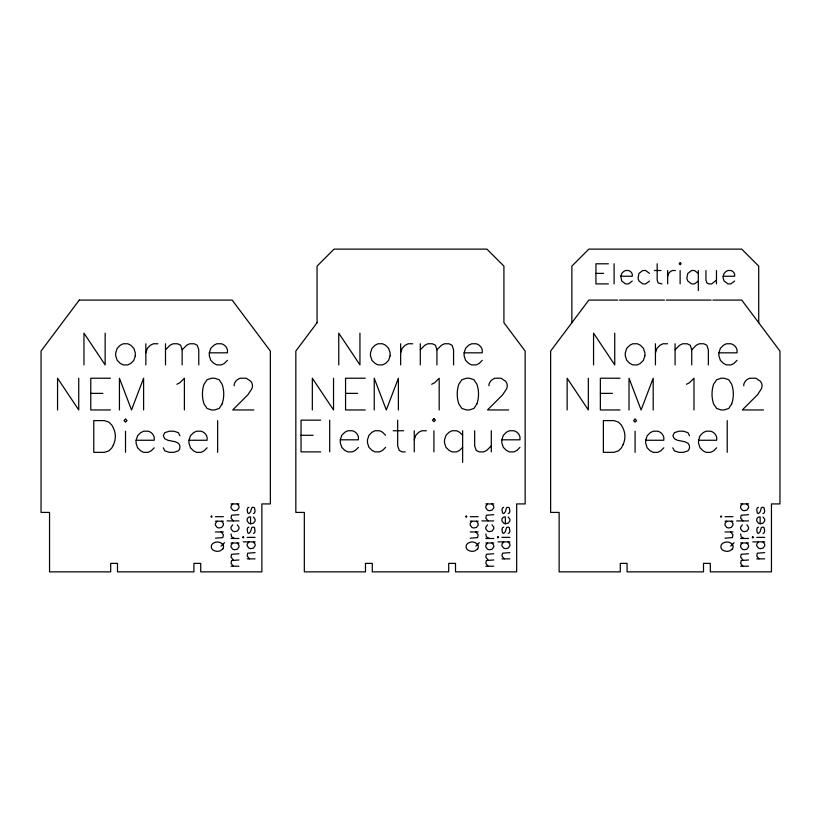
<?xml version="1.0" encoding="UTF-8"?>
<svg xmlns="http://www.w3.org/2000/svg" width="821" height="821" viewBox="0 0 821 821"><rect width="100%" height="100%" fill="white"/><g stroke="black" fill="none" stroke-linecap="round" stroke-linejoin="round"><path stroke-width="1.23" d="M136.101 440.261L137.589 435.756L140.658 432.688L143.634 431.199L148.18 431.199A8.477 8.477 0 0 1 154.225 437.244L154.225 440.261L136.101 440.261L136.101 443.278L137.589 447.814L140.658 450.832L143.634 452.34L148.18 452.34L151.208 450.832L154.225 447.814M209.324 352.825L210.812 348.309L213.881 345.241L216.847 343.763L221.403 343.763A8.477 8.477 0 0 1 227.448 349.797L227.448 352.825L209.324 352.825L209.324 355.842L210.812 360.368L213.881 363.395L216.847 364.904L221.403 364.904L224.42 363.395L227.448 360.368M188.974 440.261L190.462 435.756L193.53 432.688L196.506 431.199L201.063 431.199A8.477 8.477 0 0 1 207.097 437.244L207.097 440.261L188.974 440.261L188.974 443.278L190.462 447.814L193.53 450.832L196.506 452.34L201.063 452.34L204.08 450.832L207.097 447.814M340.294 439.81L341.772 435.304L344.841 432.236L347.817 430.748L352.373 430.748A8.477 8.477 0 0 1 358.408 436.793L358.408 439.81L340.294 439.81L340.294 442.827L341.772 447.363L344.841 450.38L347.817 451.889L352.373 451.889L355.39 450.38L358.408 447.363M464.111 352.825L465.599 348.309L468.668 345.241L471.644 343.763L476.19 343.763A8.477 8.477 0 0 1 482.235 349.797L482.235 352.825L464.111 352.825L464.111 355.842L465.599 360.368L468.668 363.395L471.644 364.904L476.19 364.904L479.218 363.395L482.235 360.368M501.847 439.81L503.335 435.304L506.393 432.236L509.369 430.748L513.925 430.748A8.477 8.477 0 0 1 519.96 436.793L519.96 439.81L501.847 439.81L501.847 442.827L503.335 447.363L506.393 450.38L509.369 451.889L513.925 451.889L516.943 450.38L519.96 447.363M620.809 276.246L621.754 273.393L623.703 271.453L625.581 270.509L628.465 270.509A5.367 5.367 0 0 1 632.293 274.337L632.293 276.246L620.809 276.246L621.754 281.028L625.581 283.902L628.465 283.902L632.293 281.028M645.686 440.261L647.164 435.756L650.232 432.688L653.208 431.199L657.765 431.199A8.477 8.477 0 0 1 663.799 437.244L663.799 440.261L645.686 440.261L645.686 443.278L647.164 447.814L650.232 450.832L653.208 452.34L657.765 452.34L660.782 450.832L663.799 447.814M723.157 276.246L724.101 273.393L726.051 271.453L727.929 270.509L730.813 270.509A5.367 5.367 0 0 1 734.641 274.337L734.641 276.246L723.157 276.246L723.157 278.165L724.101 281.028L727.929 283.902L730.813 283.902L734.641 281.028M718.909 352.825L720.397 348.309L723.465 345.241L726.431 343.763L730.988 343.763A8.477 8.477 0 0 1 737.032 349.797L737.032 352.825L718.909 352.825L718.909 355.842L720.397 360.368L723.465 363.395L726.431 364.904L730.988 364.904L734.005 363.395L737.032 360.368M698.558 440.261L700.046 435.756L703.115 432.688L706.081 431.199L710.637 431.199A8.477 8.477 0 0 1 716.682 437.244L716.682 440.261L698.558 440.261L698.558 443.278L700.046 447.814L703.115 450.832L706.081 452.34L710.637 452.34L713.654 450.832L716.682 447.814M145.851 352.825L147.39 348.309L150.407 345.241L153.424 343.763L157.93 343.763M400.648 352.825L402.177 348.309L405.194 345.241L408.222 343.763L412.727 343.763M414.256 439.81L415.795 435.304L418.813 432.236L421.83 430.748L426.345 430.748M667.678 276.246L668.643 273.393L670.562 271.453L672.471 270.509L675.334 270.509M655.435 352.825L656.974 348.309L659.992 345.241L663.009 343.763L667.514 343.763M221.106 546.119L224.502 542.702M475.893 546.119L479.29 542.702M734.087 542.702L730.69 546.119M165.503 349.797L170.06 345.241L173.077 343.763L177.593 343.763L180.651 345.241L182.139 349.797L182.139 364.904M182.139 349.797L186.695 345.241L189.672 343.763L194.218 343.763L197.245 345.241L198.774 349.797L198.774 364.904M420.301 349.797L424.857 345.241L427.874 343.763L432.38 343.763L435.448 345.241L436.936 349.797L436.936 364.904M436.936 349.797L441.482 345.241L444.459 343.763L449.015 343.763L452.032 345.241L453.572 349.797L453.572 364.904M385.593 447.363L382.576 450.38L379.548 451.889L375.002 451.889L372.026 450.38L368.957 447.363L367.469 442.827L367.469 439.81L368.957 435.304L372.026 432.236L375.002 430.748L379.548 430.748L382.576 432.236L385.593 435.304M462.634 447.363L459.606 450.38L456.589 451.889L452.032 451.889L449.066 450.38L445.998 447.363L444.51 442.827L444.51 439.81L445.998 435.304L449.066 432.236L452.032 430.748L456.589 430.748L459.606 432.236L462.634 435.304M649.514 281.028L645.686 283.902L642.802 283.902L638.974 281.028L638.03 278.165L638.974 273.393L642.802 270.509L645.686 270.509L649.514 273.393M698.322 281.028L694.494 283.902L691.61 283.902L687.782 281.028L686.838 278.165L687.782 273.393L691.61 270.509L694.494 270.509L698.322 273.393M675.088 349.797L679.644 345.241L682.672 343.763L687.177 343.763L690.245 345.241L691.723 349.797L691.723 364.904M691.723 349.797L696.28 345.241L699.256 343.763L703.813 343.763L706.83 345.241L708.359 349.797L708.359 364.904M491.297 445.844L486.74 450.38L483.774 451.889L479.218 451.889L476.201 450.38L474.661 445.844L474.661 430.748M716.476 280.074L711.715 283.902L708.831 283.902L706.912 282.947L705.947 280.074L705.947 270.509M232.733 503.92L231.029 506.188L231.029 507.901L232.733 510.159L234.426 510.724L237.259 510.159L238.952 507.901L238.952 506.188L237.259 503.92M217.144 521.202L215.441 523.47L215.441 525.173L217.144 527.441L218.838 527.995L221.67 527.441L223.374 525.173L223.374 523.47L221.67 521.202M232.733 524.865L231.029 527.133L231.029 528.837L232.733 531.105L234.426 531.659L237.259 531.105L238.952 528.837L238.952 527.133L237.259 524.865M232.733 542.989L231.029 545.257L231.029 546.96L232.733 549.228L234.426 549.783L237.259 549.228L238.952 546.96L238.952 545.257L237.259 542.989M248.876 541.881L247.172 544.149L247.172 545.852L248.876 548.12L250.569 548.674L253.402 548.12L255.095 545.852L255.095 544.149L253.402 541.881M487.53 503.92L485.816 506.188L485.816 507.901L487.53 510.159L489.213 510.724L492.046 510.159L493.749 507.901L493.749 506.188L492.046 503.92M471.942 521.202L470.238 523.47L470.238 525.173L471.942 527.441L473.635 527.995L476.457 527.441L478.161 525.173L478.161 523.47L476.457 521.202M487.53 524.865L485.816 527.133L485.816 528.837L487.53 531.105L489.213 531.659L492.046 531.105L493.749 528.837L493.749 527.133L492.046 524.865M487.53 542.989L485.816 545.257L485.816 546.96L487.53 549.228L489.213 549.783L492.046 549.228L493.749 546.96L493.749 545.257L492.046 542.989M503.673 541.881L501.959 544.149L501.959 545.852L503.673 548.12L505.356 548.674L508.189 548.12L509.892 545.852L509.892 544.149L508.189 541.881M742.317 503.92L740.614 506.188L740.614 507.901L742.317 510.159L744.011 510.724L746.843 510.159L748.536 507.901L748.536 506.188L746.843 503.92M726.739 521.202L725.025 523.47L725.025 525.173L726.739 527.441L728.422 527.995L731.254 527.441L732.958 525.173L732.958 523.47L731.254 521.202M742.317 524.865L740.614 527.133L740.614 528.837L742.317 531.105L744.011 531.659L746.843 531.105L748.536 528.837L748.536 527.133L746.843 524.865M742.317 542.989L740.614 545.257L740.614 546.96L742.317 549.228L744.011 549.783L746.843 549.228L748.536 546.96L748.536 545.257L746.843 542.989M758.46 541.881L756.757 544.149L756.757 545.852L758.46 548.12L760.154 548.674L762.986 548.12L764.679 545.852L764.679 544.149L762.986 541.881M176.874 384.259L179.84 382.771L184.397 378.224L184.397 409.956M431.661 384.259L434.627 382.771L439.184 378.224L439.184 409.956M248.876 507.327L247.726 507.901L247.172 509.595L247.726 513.012L248.876 513.566L250.569 511.852L251.698 507.901A1.981 1.981 0 0 1 254.531 507.901L255.095 511.298L254.531 513.012L253.402 513.566M248.876 527.154L247.726 527.729L247.172 529.422L247.726 532.839L248.876 533.393L250.569 531.69L251.698 527.729A1.981 1.981 0 0 1 254.531 527.729L255.095 531.125L254.531 532.839L253.402 533.393M686.459 384.259L689.424 382.771L693.981 378.224L693.981 409.956M503.673 507.327L502.524 507.901L501.959 509.595L502.524 513.012L503.673 513.566L505.356 511.852L506.495 507.901A1.981 1.981 0 0 1 509.328 507.901L509.892 511.298L509.328 513.012L508.189 513.566M503.673 527.154L502.524 527.729L501.959 529.422L502.524 532.839L503.673 533.393L505.356 531.69L506.495 527.729A1.981 1.981 0 0 1 509.328 527.729L509.892 531.125L509.328 532.839L508.189 533.393M758.46 507.327L757.311 507.901L756.757 509.595L757.311 513.012L758.46 513.566L760.154 511.852L761.283 507.901A1.981 1.981 0 0 1 764.115 507.901L764.679 511.298L764.115 513.012L762.986 513.566M758.46 527.154L757.311 527.729L756.757 529.422L757.311 532.839L758.46 533.393L760.154 531.69L761.283 527.729A1.981 1.981 0 0 1 764.115 527.729L764.679 531.125L764.115 532.839L762.986 533.393M238.952 559.973L231.584 560.538L231.029 563.37L233.297 566.213M493.749 559.973L486.381 560.538L485.816 563.37L488.085 566.213M748.536 559.973L741.168 560.538L740.614 563.37L742.882 566.213M608.392 263.798L595.943 263.798L595.943 283.902L608.392 283.902M654.316 270.509L660.997 270.509M595.943 273.393L603.589 273.393M661.962 283.902L658.144 282.947L657.169 280.074L657.169 263.798M617.731 300.086L588.852 300.086L550.634 351.049L550.634 512.417L559.132 512.417L559.132 571.868L620.276 571.868L620.276 563.38L627.07 563.38L627.07 571.868L703.515 571.868L703.515 563.38L710.309 563.38L710.309 571.868L771.453 571.868L771.453 503.92L779.95 503.93L779.95 351.049L741.732 300.086L712.854 300.086M619.434 300.086L664.446 300.086M666.139 300.086L711.15 300.086M110.425 378.224L90.772 378.224L90.772 409.956L110.425 409.956M365.212 378.224L345.559 378.224L345.559 409.956L365.212 409.956M620.009 378.224L600.356 378.224L600.356 409.956L620.009 409.956M90.772 393.372L102.851 393.372M345.559 393.372L357.638 393.372M600.356 393.372L612.435 393.372M253.863 409.956L232.723 409.956L247.819 394.86L250.836 390.303A6.958 6.958 0 0 0 250.836 381.293L246.29 378.224L240.245 378.224A8.969 8.969 0 0 0 234.201 384.259L234.201 385.798M508.651 409.956L487.51 409.956L502.606 394.86L505.633 390.303A6.958 6.958 0 0 0 505.633 381.293L501.077 378.224L495.032 378.224A8.969 8.969 0 0 0 488.998 384.259L488.998 385.798M763.448 409.956L742.307 409.956L757.403 394.86L760.42 390.303A6.958 6.958 0 0 0 760.42 381.293L755.874 378.224L749.83 378.224A8.969 8.969 0 0 0 743.785 384.259L743.785 385.798M320.683 420.157L301.03 420.157L301.03 451.889L320.683 451.889M393.167 430.748L403.716 430.748M301.03 435.304L313.109 435.304M405.246 451.889L402.177 451.889L399.211 450.38L397.672 445.844L397.672 420.157M231.029 503.92L238.952 503.92M485.816 503.92L493.749 503.92M740.614 503.92L748.536 503.92M238.952 514.675L231.584 515.229L231.029 518.072L233.297 520.914M493.749 514.675L486.381 515.229L485.816 518.072L488.085 520.914M748.536 514.675L741.168 515.229L740.614 518.072L742.882 520.914M215.441 516.686L223.374 516.686M470.238 516.686L478.161 516.686M725.025 516.686L732.958 516.686M227.058 520.914L238.952 520.914M481.845 520.914L493.749 520.914M736.642 520.914L748.536 520.914M215.441 521.202L223.374 521.202M470.238 521.202L478.161 521.202M725.025 521.202L732.958 521.202M250.569 523.757L250.569 516.963L249.43 516.963A3.181 3.181 0 0 0 247.172 519.231L247.172 520.935L248.876 523.203L250.569 523.757L253.402 523.203L255.095 520.935L255.095 519.231L253.402 516.963M505.356 523.757L505.356 516.963L504.227 516.963A3.181 3.181 0 0 0 501.959 519.231L501.959 520.935L503.673 523.203L505.356 523.757L508.189 523.203L509.892 520.935L509.892 519.231L508.189 516.963M760.154 523.757L760.154 516.963L759.025 516.963A3.181 3.181 0 0 0 756.757 519.231L756.757 520.935L758.46 523.203L760.154 523.757L762.986 523.203L764.679 520.935L764.679 519.231L762.986 516.963M215.441 531.946L223.374 531.946M470.238 531.946L478.161 531.946M725.025 531.957L732.958 531.957M247.172 537.365L255.095 537.365M501.959 537.365L509.892 537.365M756.757 537.365L764.679 537.365M215.441 538.186L222.799 537.611L223.374 534.769L221.106 531.946M470.238 538.186L477.596 537.611L478.161 534.769L475.893 531.946M725.025 538.186L732.383 537.611L732.958 534.779L730.69 531.957M231.029 538.473L238.952 538.473M485.816 538.473L493.749 538.473M740.614 538.473L748.536 538.473M243.201 541.881L255.095 541.881M497.988 541.881L509.892 541.881M752.785 541.881L764.679 541.881M231.029 542.989L238.952 542.989M485.816 542.989L493.749 542.989M740.614 542.989L748.536 542.989M255.095 552.625L247.726 553.19L247.172 556.022L249.43 558.865M509.892 552.625L502.524 553.19L501.959 556.022L504.227 558.865M764.679 552.625L757.311 553.19L756.757 556.033L759.025 558.865M238.952 553.744L231.584 554.319L231.029 557.151L233.297 559.973M493.749 553.744L486.381 554.319L485.816 557.151L488.085 559.973M748.536 553.744L741.168 554.319L740.614 557.151L742.882 559.973M247.172 558.865L255.095 558.865M501.959 558.865L509.892 558.865M756.757 558.865L764.679 558.865M231.029 566.213L238.952 566.213M485.816 566.213L493.749 566.213M740.614 566.213L748.536 566.213M744.011 538.473L741.168 536.77L740.614 533.948M489.213 538.473L486.381 536.77L485.816 533.948M234.426 538.473L231.584 536.77L231.029 533.948M689.496 435.756L687.967 432.688L683.462 431.199L678.905 431.199L674.349 432.688L672.861 435.756L674.349 438.732L677.417 440.261L684.94 441.79L687.967 443.278A5.285 5.285 0 0 1 687.967 450.832L683.462 452.34L678.905 452.34L674.349 450.832L672.861 447.814M179.922 435.756L178.383 432.688L173.878 431.199L169.321 431.199L164.775 432.688L163.287 435.756L164.775 438.732L167.843 440.261L175.366 441.79L178.383 443.278A5.285 5.285 0 0 1 178.383 450.832L173.878 452.34L169.321 452.34L164.775 450.832L163.287 447.814M758.717 322.735L758.717 266.117L741.732 249.132L588.852 249.132L571.868 266.117L571.868 322.735M727.221 420.609L727.221 452.34M716.476 270.509L716.476 283.902M698.322 270.509L698.322 290.583M680.127 270.509L680.127 283.902M675.088 343.763L675.088 364.904M667.678 270.509L667.678 283.902M655.435 343.763L655.435 364.904M653.188 409.956L653.188 378.224L641.109 409.956L629.019 378.224L629.019 409.956M635.085 431.199L635.085 452.34M614.734 333.162L614.734 364.904L593.552 333.162L593.552 364.904M614.098 263.798L614.098 283.902M588.329 378.224L588.329 409.956L567.137 378.224L567.137 409.956M491.297 430.748L491.297 451.889M462.634 430.748L462.634 462.439M433.919 430.748L433.919 451.889M420.301 343.763L420.301 364.904M414.256 430.748L414.256 451.889M400.648 343.763L400.648 364.904M398.39 409.956L398.39 378.224L386.311 409.956L374.232 378.224L374.232 409.956M359.947 333.162L359.947 364.904L338.755 333.162L338.755 364.904M333.531 378.224L333.531 409.956L312.339 378.224L312.339 409.956M329.693 420.157L329.693 451.889M217.647 420.609L217.647 452.34M165.503 343.763L165.503 364.904M145.851 343.763L145.851 364.904M143.603 409.956L143.603 378.224L131.524 409.956L119.435 378.224L119.435 409.956M125.51 431.199L125.51 452.34M105.15 333.162L105.15 364.904L83.968 333.162L83.968 364.904M78.734 378.224L78.734 409.956L57.552 378.224L57.552 409.956M135.301 355.842L133.823 360.368L130.796 363.395L127.778 364.904L123.222 364.904L120.256 363.395L117.187 360.368L115.699 355.842L115.699 352.825L117.187 348.309L120.256 345.241L123.222 343.763L127.778 343.763L130.796 345.241L133.823 348.309L135.301 352.825L135.301 355.842M390.098 355.842L388.61 360.368L385.593 363.395L382.565 364.904L378.019 364.904L375.043 363.395L371.975 360.368L370.487 355.842L370.487 352.825L371.975 348.309L375.043 345.241L378.019 343.763L382.565 343.763L385.593 345.241L388.61 348.309L390.098 352.825L390.098 355.842M644.896 355.842L643.407 360.368L640.38 363.395L637.363 364.904L632.806 364.904L629.84 363.395L626.772 360.368L625.284 355.842L625.284 352.825L626.772 348.309L629.84 345.241L632.806 343.763L637.363 343.763L640.38 345.241L643.407 348.309L644.896 352.825L644.896 355.842M113.431 444.766L111.892 447.814L108.926 450.832L104.37 452.34L93.768 452.34L93.768 420.609L104.37 420.609L108.926 422.138L111.892 425.165L113.431 428.182A18.893 18.893 0 0 1 113.431 444.766M623.006 444.766L621.476 447.814L618.5 450.832L613.944 452.34L603.353 452.34L603.353 420.609L613.944 420.609L618.5 422.138L621.476 425.165L623.006 428.182A18.893 18.893 0 0 1 623.006 444.766M222.122 403.911L219.156 408.448L214.599 409.956L211.582 409.956L207.066 408.448L203.998 403.911A31.609 31.609 0 0 1 203.998 384.259L207.066 379.754L211.582 378.224L214.599 378.224L219.156 379.754L222.122 384.259A30.675 30.675 0 0 1 222.122 403.911M476.909 403.911L473.943 408.448L469.386 409.956L466.369 409.956L461.864 408.448L458.795 403.911A31.609 31.609 0 0 1 458.795 384.259L461.864 379.754L466.369 378.224L469.386 378.224L473.943 379.754L476.909 384.259A30.675 30.675 0 0 1 476.909 403.911M731.706 403.911L728.74 408.448L724.184 409.956L721.166 409.956L716.651 408.448L713.582 403.911A31.609 31.609 0 0 1 713.582 384.259L716.651 379.754L721.166 378.224L724.184 378.224L728.74 379.754L731.706 384.259A30.675 30.675 0 0 1 731.706 403.911M79.268 300.086L41.05 351.049L41.05 512.417L49.547 512.417L49.547 571.868L110.691 571.868L110.691 563.38L117.485 563.38L117.485 571.868L193.92 571.868L193.92 563.38L200.724 563.38L200.724 571.868L261.868 571.868L261.868 503.92L270.366 503.92L270.366 351.049L232.148 300.086L79.268 300.086M317.07 322.735L295.837 351.049L295.837 512.417L304.334 512.417L304.334 571.868L365.478 571.868L365.478 563.38L372.272 563.38L372.272 571.868L448.718 571.868L448.718 563.38L455.511 563.38L455.511 571.868L516.666 571.868L516.666 503.92L525.153 503.92L525.153 351.049L503.92 322.735L503.92 266.117L486.935 249.132L334.055 249.132L317.07 266.117L317.07 322.735M211.469 516.111L210.915 516.686L211.469 517.251L212.044 516.686L211.469 516.111M243.201 536.79L242.636 537.365L243.201 537.919L243.775 537.365L243.201 536.79M466.256 516.111L465.702 516.686L466.256 517.251L466.831 516.686L466.256 516.111M497.988 536.79L497.434 537.365L497.988 537.919L498.563 537.365L497.988 536.79M721.054 516.111L720.499 516.686L721.054 517.251L721.628 516.686L721.054 516.111M752.785 536.79L752.221 537.365L752.785 537.919L753.36 537.365L752.785 536.79M125.51 419.12L124.022 420.609L125.51 422.138L127.039 420.609L125.51 419.12M222.799 548.941L220.531 550.645A7.286 7.286 0 0 1 214.312 550.645A4.567 4.567 0 0 1 211.469 547.802A3.807 3.807 0 0 1 212.044 544.405A4.567 4.567 0 0 1 214.312 542.702A7.286 7.286 0 0 1 220.531 542.702L222.799 544.405A3.848 3.848 0 0 1 222.799 548.941M433.919 418.669L432.431 420.157L433.919 421.686L435.448 420.157L433.919 418.669M680.127 262.853L679.183 263.798L680.127 264.773L681.102 263.798L680.127 262.853M477.596 548.941L475.318 550.645A7.286 7.286 0 0 1 469.099 550.645A4.567 4.567 0 0 1 466.256 547.802A3.807 3.807 0 0 1 466.831 544.405A4.567 4.567 0 0 1 469.099 542.702A7.286 7.286 0 0 1 475.318 542.702L477.596 544.405A3.848 3.848 0 0 1 477.596 548.941M635.085 419.12L633.607 420.609L635.085 422.138L636.624 420.609L635.085 419.12M732.383 548.941L730.115 550.645A7.286 7.286 0 0 1 723.896 550.645A4.567 4.567 0 0 1 721.054 547.802A3.807 3.807 0 0 1 721.628 544.405A4.567 4.567 0 0 1 723.896 542.702A7.286 7.286 0 0 1 730.115 542.702L732.383 544.405A3.848 3.848 0 0 1 732.383 548.941"/></g></svg>
